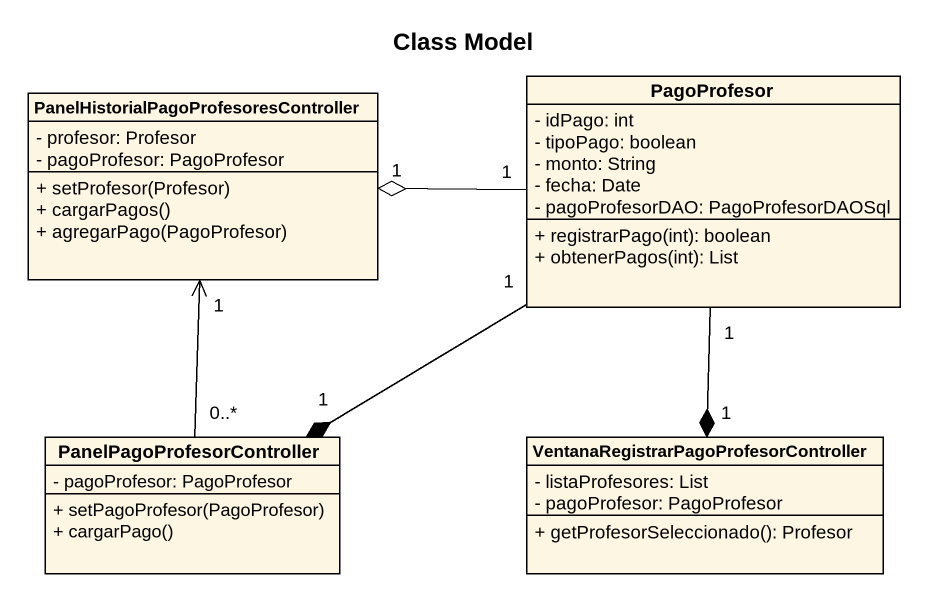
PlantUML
@startuml
title Class Model
hide circle
hide empty members
skinparam classAttributeIconSize 0
class "PanelHistorialPagoProfesoresController" as PanelHistorialPagoProfesores {
  - profesor: Profesor
  - pagoProfesor: PagoProfesor
  + setProfesor(Profesor)
  + cargarPagos()
  + agregarPago(PagoProfesor)
}
class PagoProfesor {
  - idPago: int
  - tipoPago: boolean
  - monto: String
  - fecha: Date
  - pagoProfesorDAO: PagoProfesorDAOSql
  + registrarPago(int): boolean
  + obtenerPagos(int): List
}
class PanelPagoProfesorController {
  - pagoProfesor: PagoProfesor
  + setPagoProfesor(PagoProfesor)
  + cargarPago()
}
class "VentanaRegistrarPagoProfesorController" as VentanaRegistrarPagoProfesor {
  - listaProfesores: List
  - pagoProfesor: PagoProfesor
  + getProfesorSeleccionado(): Profesor
}
PagoProfesor "1" -left-o "1" PanelHistorialPagoProfesores
PagoProfesor "1" --* "1" PanelPagoProfesorController
PagoProfesor "1" --* "1" VentanaRegistrarPagoProfesor
PanelPagoProfesorController "0..*" -up-> "1" PanelHistorialPagoProfesores
@enduml
